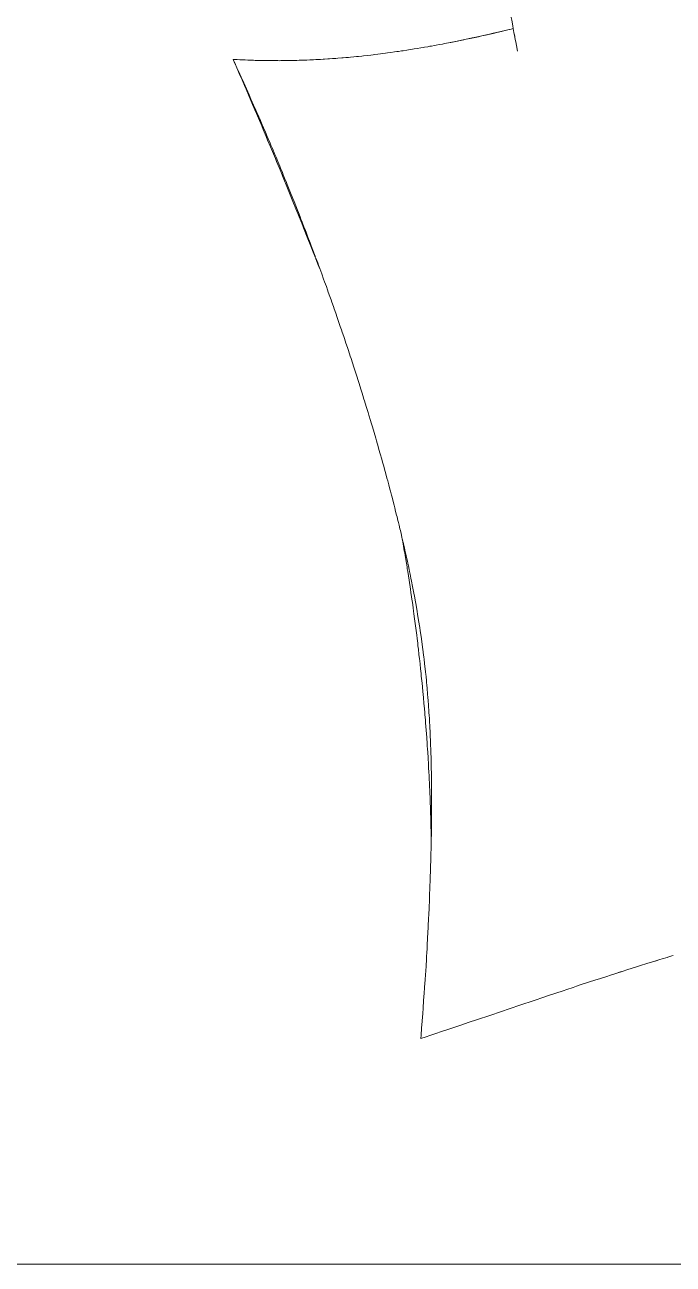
# Model space of a CAD drawing. Header units: millimetres. Extents: x -64292 to 329, y -3854 to 56761.
# Drawn here: x -15962 to -15602, y 48176 to 48865 of the extents above; entities that cross this region are included whole.
import ezdxf

# ---------------------------------------------------------------- set-up
doc = ezdxf.new("R2010")
doc.units = ezdxf.units.MM
doc.header["$MEASUREMENT"] = 0
doc.layers.add('I-FURN', color=30, linetype='Continuous', lineweight=13)

# ---------------------------------------------------------------- blocks, each defined once
blk = doc.blocks.new('Cushion_01_FUR - Cushion_01_FUR-V308-GA PLAN - LEVEL 11')
at = {"layer": 'I-FURN', "flags": 128}
for points in [[(-280.21, 251.78), (-279.93, 248.64), (-279.73, 246.54), (-279.35, 242.36), (-279.15, 240.26), (-278.75, 236.07), (-278.35, 231.87), (-278.08, 229.07), (-277.54, 223.47), (-277.13, 219.27), (-276.29, 210.86), (-274.62, 194.01), (-273.78, 185.57), (-273.23, 179.94), (-272.96, 177.13), (-272.55, 172.9), (-272.14, 168.68), (-271.94, 166.56)], [(-7.01, 199.28), (-8.08, 199.28), (-10.03, 199.28), (-11, 199.28), (-12.46, 199.28), (-14.62, 199.29), (-16.78, 199.31), (-17.85, 199.32), (-19.99, 199.34), (-21.06, 199.36), (-22.65, 199.38), (-24.77, 199.42), (-25.82, 199.44), (-27.4, 199.47), (-29.76, 199.53), (-31.41, 199.58), (-32.24, 199.61), (-33.47, 199.65), (-35.32, 199.71), (-37.16, 199.78), (-38.08, 199.81), (-39.91, 199.89), (-40.82, 199.93), (-42.2, 199.99), (-44.02, 200.08), (-44.93, 200.13), (-46.3, 200.2), (-48.34, 200.32), (-50.15, 200.43), (-51.06, 200.48), (-52.42, 200.57), (-54.45, 200.71), (-56.49, 200.85), (-57.5, 200.93), (-59.31, 201.06), (-60.21, 201.13), (-61.57, 201.24), (-63.6, 201.42), (-65.63, 201.59), (-66.64, 201.69), (-68.67, 201.88), (-69.69, 201.98), (-71.22, 202.13), (-73.03, 202.31), (-73.93, 202.41), (-75.29, 202.55), (-77.33, 202.78), (-79.38, 203.01), (-80.41, 203.13), (-82.46, 203.38), (-83.49, 203.51), (-85.03, 203.7), (-87.09, 203.97), (-88.13, 204.11), (-89.68, 204.32), (-91.24, 204.53), (-92.02, 204.64), (-93.87, 204.9), (-94.8, 205.04), (-96.2, 205.24), (-98.3, 205.56), (-100.41, 205.88), (-101.47, 206.05), (-103.6, 206.38), (-104.66, 206.56), (-106.26, 206.82), (-107.87, 207.09), (-108.68, 207.22), (-110.3, 207.5), (-111.38, 207.69), (-113.56, 208.07), (-114.79, 208.29), (-115.61, 208.44), (-117.26, 208.74), (-118.08, 208.89), (-119.74, 209.2), (-121.41, 209.52), (-122.52, 209.73), (-124.76, 210.16), (-125.61, 210.33), (-127.3, 210.66), (-129.01, 211), (-130.15, 211.23), (-132.44, 211.7), (-134.17, 212.06), (-135.33, 212.3), (-137.66, 212.8), (-138.83, 213.05), (-141.19, 213.55), (-143.56, 214.07), (-145.15, 214.43), (-146.22, 214.66), (-148.37, 215.14), (-150.42, 215.61), (-151.79, 215.92), (-154.56, 216.56), (-155.96, 216.89), (-158.77, 217.55), (-161.6, 218.23), (-163.51, 218.69), (-164.79, 219), (-167.37, 219.62), (-169.97, 220.26), (-171.28, 220.59), (-173.25, 221.08), (-176.24, 221.83), (-179.25, 222.6), (-180.77, 222.99), (-183.83, 223.77), (-185.38, 224.17), (-187.7, 224.78), (-190.17, 225.43), (-191.41, 225.75), (-193.28, 226.25), (-196.1, 227), (-198.95, 227.77), (-200.38, 228.15), (-203.26, 228.93), (-204.7, 229.33), (-206.88, 229.92), (-209.8, 230.73), (-211.27, 231.14), (-213.48, 231.75), (-216.82, 232.69), (-219.8, 233.53), (-221.3, 233.96), (-223.56, 234.6), (-226.96, 235.58), (-230.39, 236.57), (-232.11, 237.07), (-234.84, 237.86), (-236.21, 238.26), (-238.26, 238.87), (-241.37, 239.79), (-244.48, 240.72), (-246.05, 241.18), (-249.18, 242.13), (-250.76, 242.6), (-253.12, 243.32), (-256.29, 244.29), (-257.88, 244.77), (-260.27, 245.51), (-263.86, 246.62), (-267.07, 247.62), (-268.68, 248.12), (-271.09, 248.88), (-274.73, 250.03), (-278.38, 251.19), (-280.21, 251.78)], [(-280.21, 251.78), (-279.93, 248.64), (-279.73, 246.54), (-279.35, 242.36), (-279.15, 240.26), (-278.75, 236.07), (-278.35, 231.87), (-278.08, 229.07), (-277.54, 223.47), (-277.12, 219.27), (-276.29, 210.86), (-274.62, 194.01), (-273.78, 185.57), (-273.23, 179.94), (-272.95, 177.13), (-272.55, 172.9), (-272.14, 168.68), (-271.94, 166.56)], [(273.6, 231.02), (271.12, 230.55), (269.47, 230.24), (266.19, 229.62), (264.55, 229.32), (261.28, 228.71), (258.01, 228.11), (255.85, 227.71), (251.53, 226.93), (246.69, 226.05), (243.49, 225.48), (241.35, 225.1), (237.11, 224.35), (233.94, 223.8), (231.84, 223.43), (227.65, 222.71), (225.57, 222.35), (221.43, 221.64), (217.31, 220.95), (214.58, 220.49), (212.77, 220.18), (209.16, 219.58), (206.9, 219.21), (202.39, 218.47), (197.93, 217.74), (194.98, 217.26), (193.02, 216.95), (189.14, 216.33), (184.81, 215.64), (181.96, 215.19), (180.06, 214.89), (176.31, 214.3), (173.52, 213.87), (168.02, 213.02), (162.61, 212.2), (159.06, 211.66), (156.72, 211.3), (152.1, 210.61), (149.35, 210.2)], [(273.6, 231.02), (270.44, 230.37), (268.87, 230.05), (266.51, 229.57), (262.98, 228.86), (259.45, 228.15), (257.69, 227.81), (254.18, 227.11), (252.42, 226.77), (249.79, 226.26), (246.28, 225.59), (244.53, 225.26), (241.91, 224.76), (239.29, 224.27), (237.98, 224.03), (234.5, 223.39), (232.76, 223.07), (230.15, 222.6), (227.54, 222.13), (226.23, 221.89), (223.63, 221.43), (222.33, 221.2), (220.38, 220.86), (216.91, 220.26), (215.18, 219.97), (212.58, 219.52), (209.98, 219.09), (208.69, 218.87), (206.09, 218.44), (204.8, 218.23), (202.85, 217.91), (200.26, 217.49), (198.97, 217.28), (197.03, 216.98), (194.11, 216.52), (190.66, 215.98), (188.94, 215.71), (186.35, 215.32), (183.77, 214.93), (182.48, 214.74), (179.89, 214.36), (178.6, 214.17), (176.66, 213.88), (174.07, 213.51), (172.78, 213.33), (170.84, 213.05), (167.93, 212.65), (164.53, 212.18), (162.83, 211.95), (160.28, 211.6), (157.73, 211.27), (156.46, 211.1)], [(255.19, 75.2), (255.17, 77.37), (255.16, 78.45), (255.14, 80.08), (255.13, 82.52), (255.12, 84.96), (255.12, 86.17), (255.13, 88.61), (255.13, 89.83), (255.15, 91.66), (255.17, 94.1), (255.18, 95.32), (255.2, 97.14), (255.23, 98.97), (255.25, 99.88), (255.3, 102.32), (255.32, 103.54), (255.37, 105.36), (255.42, 107.19), (255.44, 108.1), (255.5, 109.93), (255.53, 110.84), (255.58, 112.21), (255.66, 114.54), (255.71, 115.71), (255.78, 117.46), (255.86, 119.21), (255.9, 120.08), (255.99, 121.83), (256.03, 122.7), (256.1, 124.01), (256.2, 125.76), (256.25, 126.63), (256.33, 127.94), (256.45, 129.91), (256.56, 131.66), (256.62, 132.53), (256.71, 133.84), (256.85, 135.8), (257, 137.77), (257.08, 138.75), (257.22, 140.49), (257.29, 141.37), (257.4, 142.67), (257.58, 144.64), (257.76, 146.6), (257.85, 147.58), (258.04, 149.54), (258.14, 150.52), (258.29, 151.99), (258.47, 153.74), (258.57, 154.61), (258.71, 155.91), (258.94, 157.87), (259.17, 159.83), (259.28, 160.81), (259.53, 162.77), (259.65, 163.75), (259.84, 165.22), (260.1, 167.18), (260.23, 168.16), (260.44, 169.62), (260.65, 171.09), (260.75, 171.83), (261.09, 174.14), (261.27, 175.3), (261.54, 177.04), (261.81, 178.78), (261.95, 179.65), (262.24, 181.39), (262.38, 182.25), (262.61, 183.56), (262.91, 185.29), (263.06, 186.16), (263.29, 187.46), (263.65, 189.42), (263.98, 191.15), (264.14, 192.02), (264.39, 193.32), (264.65, 194.62), (264.78, 195.27), (265.04, 196.57), (265.17, 197.22), (265.37, 198.2), (265.74, 199.93), (265.92, 200.8), (266.2, 202.1), (266.48, 203.39), (266.63, 204.04), (266.92, 205.34), (267.06, 205.99), (267.29, 206.97), (267.59, 208.26), (267.74, 208.91), (267.97, 209.89), (268.32, 211.35), (268.74, 213.08), (268.95, 213.94), (269.28, 215.24), (269.6, 216.53), (269.77, 217.18), (270.11, 218.48), (270.28, 219.13), (270.53, 220.1), (270.88, 221.39), (271.05, 222.04), (271.32, 223.01), (271.72, 224.47), (272.08, 225.76), (272.26, 226.41), (272.54, 227.38), (272.96, 228.84), (273.38, 230.29), (273.6, 231.02)], [(255.58, 112.21), (255.66, 114.54), (255.71, 115.71), (255.78, 117.46), (255.86, 119.21), (255.9, 120.08), (255.99, 121.83), (256.03, 122.7), (256.1, 124.01), (256.2, 125.76), (256.25, 126.63), (256.33, 127.94), (256.45, 129.91), (256.56, 131.66), (256.62, 132.53), (256.71, 133.84), (256.85, 135.8), (257, 137.77), (257.08, 138.75), (257.22, 140.49), (257.29, 141.37), (257.4, 142.67), (257.58, 144.64), (257.76, 146.6), (257.85, 147.58), (258.04, 149.54), (258.14, 150.52), (258.29, 151.99), (258.47, 153.74), (258.57, 154.61), (258.71, 155.91), (258.94, 157.87), (259.17, 159.83), (259.28, 160.81), (259.53, 162.77), (259.65, 163.75), (259.84, 165.22), (260.1, 167.18), (260.23, 168.16), (260.44, 169.62), (260.65, 171.09), (260.75, 171.83), (261.09, 174.14), (261.27, 175.3), (261.54, 177.04), (261.81, 178.78), (261.95, 179.65), (262.24, 181.39), (262.38, 182.25), (262.61, 183.56), (262.91, 185.29), (263.06, 186.16), (263.29, 187.46), (263.65, 189.42), (263.98, 191.15), (264.14, 192.02), (264.39, 193.32), (264.65, 194.62), (264.78, 195.27), (265.04, 196.57), (265.17, 197.22), (265.37, 198.2), (265.74, 199.93), (265.92, 200.8), (266.2, 202.1), (266.48, 203.39), (266.63, 204.04), (266.92, 205.34), (267.06, 205.99), (267.29, 206.97), (267.59, 208.26), (267.74, 208.91), (267.97, 209.89), (268.32, 211.35), (268.74, 213.08), (268.95, 213.94), (269.28, 215.24), (269.6, 216.53), (269.77, 217.18), (270.11, 218.48), (270.28, 219.13), (270.53, 220.1), (270.88, 221.39), (271.05, 222.04), (271.32, 223.01), (271.72, 224.47), (272.08, 225.76), (272.26, 226.41), (272.54, 227.38), (272.96, 228.84), (273.38, 230.29), (273.6, 231.02)], [(-4.18, 199.19), (-6.33, 199.29), (-7.41, 199.34), (-9.04, 199.42), (-11.5, 199.55), (-13.98, 199.69), (-15.23, 199.76), (-17.74, 199.91), (-19.01, 199.98), (-20.91, 200.11), (-23.04, 200.24), (-24.1, 200.32), (-25.71, 200.43), (-28.13, 200.6), (-30.57, 200.78), (-31.8, 200.87), (-34.26, 201.06), (-35.5, 201.16), (-37.36, 201.31), (-39.86, 201.52), (-41.11, 201.62), (-43, 201.78), (-45.84, 202.04), (-48.1, 202.24), (-49.23, 202.35), (-50.93, 202.51), (-53.5, 202.75), (-56.07, 203.01), (-57.36, 203.14), (-59.95, 203.4), (-61.25, 203.54), (-63.2, 203.74), (-65.81, 204.02), (-67.12, 204.17), (-69.09, 204.38), (-72.05, 204.72), (-74.4, 204.99), (-75.57, 205.13), (-77.34, 205.34), (-79.99, 205.65), (-82.65, 205.98), (-83.99, 206.15), (-86.66, 206.48), (-87.99, 206.66), (-90, 206.92), (-92.68, 207.27), (-94.03, 207.45), (-96.04, 207.72), (-99.07, 208.14), (-102.1, 208.56), (-104.12, 208.85), (-105.47, 209.04), (-108.17, 209.44), (-110.19, 209.74), (-111.55, 209.94), (-114.25, 210.35), (-115.6, 210.56), (-118.3, 210.98), (-121.01, 211.4), (-122.81, 211.69), (-124.01, 211.89), (-126.42, 212.28), (-128.82, 212.67), (-130.02, 212.87), (-131.82, 213.18), (-134.52, 213.64), (-137.22, 214.1), (-138.56, 214.34), (-141.26, 214.81), (-142.6, 215.06), (-144.61, 215.42), (-147.3, 215.91), (-148.63, 216.16), (-150.64, 216.54), (-152.64, 216.92), (-153.64, 217.11), (-156.3, 217.63), (-157.63, 217.89), (-159.62, 218.29), (-161.6, 218.69), (-162.59, 218.89), (-164.57, 219.3), (-165.55, 219.5), (-167.03, 219.81), (-169.2, 220.27), (-170.65, 220.59), (-171.62, 220.79), (-173.54, 221.22)], [(155.5, 210.97), (152.78, 210.62), (151.42, 210.45), (149.38, 210.19), (146.32, 209.81), (143.26, 209.43), (141.73, 209.25), (138.81, 208.9), (136.86, 208.67), (135.57, 208.52), (132.97, 208.22), (131.03, 207.99), (129.73, 207.85), (127.14, 207.56), (125.85, 207.41), (123.25, 207.13), (120.66, 206.85), (118.94, 206.67), (115.49, 206.31), (113.55, 206.12), (112.26, 205.98), (109.67, 205.73), (108.38, 205.6), (105.81, 205.35), (103.23, 205.1), (101.51, 204.94), (98.09, 204.63), (96.8, 204.51), (94.24, 204.28), (91.68, 204.06), (89.97, 203.91), (86.57, 203.62), (84.02, 203.42), (82.32, 203.28), (78.94, 203.01), (76.69, 202.84), (75.19, 202.73), (73.19, 202.58), (72.19, 202.51), (68.84, 202.27), (65.49, 202.03), (63.82, 201.92), (60.86, 201.73), (59.38, 201.63), (57.17, 201.5), (53.87, 201.3), (50.58, 201.11), (48.94, 201.01), (45.67, 200.84), (44.04, 200.75), (41.6, 200.63), (38.36, 200.47), (36.75, 200.4), (34.34, 200.29), (31.94, 200.19), (30.74, 200.14), (27.56, 200.02), (25.97, 199.96), (23.6, 199.87), (21.25, 199.8), (20.07, 199.76), (17.73, 199.69), (16.56, 199.66), (14.82, 199.61), (11.95, 199.54), (10.53, 199.51), (8.4, 199.46), (6.28, 199.42), (5.22, 199.4), (3.12, 199.37), (2.07, 199.36), (0.5, 199.34), (-1.58, 199.32), (-2.62, 199.31), (-4.17, 199.3), (-6.48, 199.28)], [(-271.94, 166.56), (-271.59, 162.81), (-271.41, 160.93), (-271.15, 158.11), (-270.76, 153.88), (-270.38, 149.65), (-270.19, 147.53), (-269.83, 143.3), (-269.64, 141.18), (-269.37, 138), (-269.14, 135.18), (-269.02, 133.77), (-268.85, 131.65), (-268.6, 128.47), (-268.35, 125.29), (-268.23, 123.71), (-267.95, 119.94), (-267.81, 118.05), (-267.61, 115.23), (-267.41, 112.4), (-267.31, 110.99), (-267.12, 108.16), (-267.03, 106.75), (-266.89, 104.63)], [(-271.94, 166.56), (-271.59, 162.81), (-271.41, 160.93), (-271.15, 158.11), (-270.76, 153.88), (-270.38, 149.65), (-270.2, 147.53), (-269.83, 143.3), (-269.64, 141.18), (-269.37, 138), (-269.02, 133.77), (-268.85, 131.65), (-268.6, 128.47), (-268.35, 125.29), (-268.23, 123.71), (-267.95, 119.94), (-267.81, 118.05), (-267.6, 115.23), (-267.41, 112.4), (-267.31, 110.99), (-267.12, 108.16), (-267.03, 106.75), (-266.89, 104.63)], [(255.19, 75.2), (255.18, 76.57), (255.17, 77.49), (255.15, 79.32), (255.15, 80.23), (255.15, 82.06), (255.15, 83.89), (255.15, 85.11), (255.16, 87.54), (255.18, 90.29), (255.2, 92.11), (255.22, 93.33), (255.25, 95.77), (255.28, 97.6), (255.3, 98.81), (255.34, 101.25), (255.42, 104.9), (255.47, 107.34), (255.58, 112.21)]]:
    blk.add_lwpolyline(points, dxfattribs=at)
blk = doc.blocks.new('Cushion_01_FUR - Cushion_01_FUR-V309-GA PLAN - LEVEL 11')
at = {"layer": 'I-FURN', "flags": 128}
for points in [[(117.6, -176.23), (121.06, -176.65), (122.8, -176.85), (125.42, -177.16), (128.07, -177.46), (129.4, -177.61), (131.97, -177.9), (133.27, -178.04), (135.22, -178.25), (138.17, -178.57), (141.15, -178.88), (142.66, -179.03), (145.69, -179.34), (147.22, -179.49), (149.54, -179.71), (152.21, -179.96), (153.55, -180.08)], [(150.59, -179.79), (153.42, -180.05), (154.83, -180.18), (156.95, -180.37), (160.12, -180.66)]]:
    blk.add_lwpolyline(points, dxfattribs=at)
blk = doc.blocks.new('Pallet Cushion - Pallet Cushion 1615 x 1615-V310-GA PLAN - LEVEL 11')
at = {"layer": 'I-FURN'}
blk.add_line((-580, 520), (-580, -520), dxfattribs=at)

msp = doc.modelspace()

# ---------------------------------------------------------------- block references
at = {"layer": 'I-FURN'}
for name, p, rotation in [('Cushion_01_FUR - Cushion_01_FUR-V309-GA PLAN - LEVEL 11', (-15558.9, 49053.83), 286.0000000000011), ('Pallet Cushion - Pallet Cushion 1615 x 1615-V310-GA PLAN - LEVEL 11', (-15872.5, 48755.85), 90.0000000000004), ('Cushion_01_FUR - Cushion_01_FUR-V308-GA PLAN - LEVEL 11', (-15559.95, 48631.02), 103.000000000001)]:
    msp.add_blockref(name, p, dxfattribs=dict(at, rotation=rotation))

doc.saveas('drawing.dxf')
